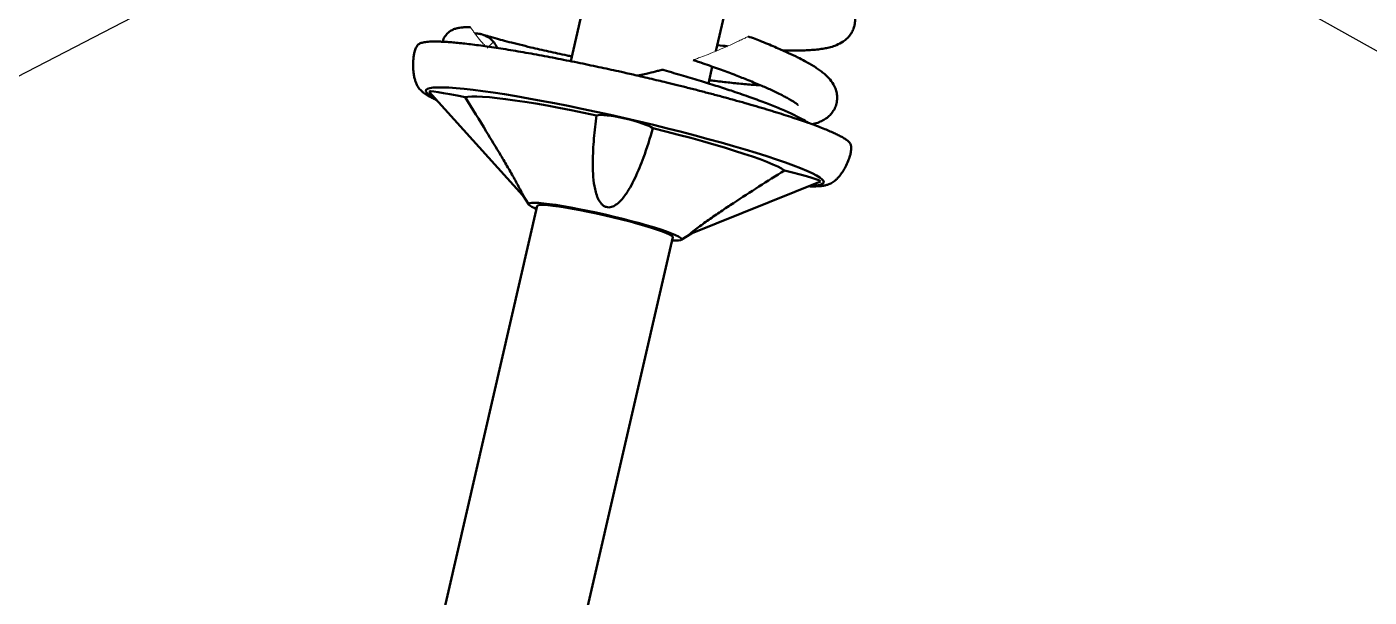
# Model space of a CAD drawing. Header units: millimetres. Extents: x 10 to 584, y 10 to 410.
# Drawn here: x 98.7 to 187.5, y 304 to 341.6 of the extents above; entities that cross this region are included whole.
import ezdxf

# ---------------------------------------------------------------- set-up
doc = ezdxf.new("R2010")
doc.units = ezdxf.units.MM
doc.layers.add('10', color=7, linetype='Continuous')
doc.dimstyles.new('SLDDIMSTYLE3', dxfattribs={"dimtxt": 0.18, "dimasz": 1.016, "dimexe": 0, "dimexo": 0.0625, "dimgap": 0, "dimtad": 0, "dimtih": 1, "dimtoh": 1, "dimdec": 0, "dimrnd": 1e-09, "dimzin": 0, "dimdsep": 46, "dimtxsty": 'Standard', "dimblk1": 'DOT', "dimblk2": 'DOT', "dimsah": 1, "dimcen": 0.09, "dimadec": 0, "dimazin": 0, "dimtfac": 1.016, "dimtdec": 0, "dimtofl": 0, "dimtmove": 0, "dimatfit": 3, "dimldrblk": 'DOT', "dimfxl": 1, "dimfrac": 2, "dimtolj": 1, "dimtzin": 0, "dimarcsym": 0})

# ---------------------------------------------------------------- blocks, each defined once
blk = doc.blocks.new('_Dot')
at = {"color": 0, "linetype": 'ByBlock', "lineweight": -2}
blk.add_line((-0.5, 0), (-1, 0), dxfattribs=at)
at = {"color": 0, "linetype": 'ByBlock', "const_width": 0.5}
blk.add_lwpolyline([(-0.25, 0, 1), (0.25, 0, 1)], format="xyb", close=True, dxfattribs=at)

msp = doc.modelspace()

# ---------------------------------------------------------------- hatches: boundary and pattern name
at = {"layer": '10', "linetype": 'Continuous', "lineweight": 25}
h = msp.add_hatch(dxfattribs=at)
h.set_pattern_fill('ANSI31', color=256, style=0)
edge = h.paths.add_edge_path(flags=0)
edge.add_spline(control_points=[(129.9365, 339.5927), (129.9462, 339.6672), (129.9489, 339.7428), (129.9449, 339.8178), (129.9376, 339.9536), (129.9074, 340.0897), (129.8585, 340.2167), (129.8061, 340.3527), (129.7311, 340.4816), (129.6403, 340.5957), (129.54, 340.7217), (129.4182, 340.8329), (129.2843, 340.9225), (129.1385, 341.0201), (128.9745, 341.0947), (128.805, 341.1404), (128.7761, 341.1482), (128.747, 341.1552), (128.7177, 341.1614), (128.6031, 341.1856), (128.4851, 341.1972), (128.368, 341.1954)], knot_values=[0.03337, 0.03337, 0.03337, 0.03337, 0.0344893, 0.0344893, 0.0344893, 0.0365212, 0.0365212, 0.0365212, 0.0386984, 0.0386984, 0.0386984, 0.0411064, 0.0411064, 0.0411064, 0.0437344, 0.0437344, 0.0437344, 0.0441773, 0.0441773, 0.0441773, 0.0459315, 0.0459315, 0.0459315, 0.0459315], weights=[1, 1, 1, 1, 1, 1, 1, 1, 1, 1, 1, 1, 1, 1, 1, 1, 1, 1, 1, 1, 1, 1], degree=3, periodic=0)
edge.add_spline(control_points=[(128.368, 341.1954), (128.8185, 340.5738), (129.3406, 340.034), (129.9365, 339.5927)], knot_values=[0.2985043, 0.2985043, 0.2985043, 0.2985043, 0.3256404, 0.3256404, 0.3256404, 0.3256404], weights=[1, 1, 1, 1], degree=3, periodic=0)

# ---------------------------------------------------------------- linework, layer by layer
at = {"color": 7, "linetype": 'Continuous', "lineweight": 50}
for p, q in [((140.6579, 365.1247), (134.709, 339.3573)), ((144.3039, 340.0193), (148.5701, 358.4984)), ((143.8125, 337.8911), (144.0675, 338.9955)), ((125.3466, 337.3392), (131.5529, 330.4858)), ((142.6376, 327.9513), (151.213, 331.4109)), ((131.5424, 330.4975), (131.9294, 329.8834)), ((132.5007, 329.792), (125.5087, 299.5067)), ((134.4729, 297.4372), (141.4649, 327.7224)), ((142.0184, 327.5541), (142.7004, 327.9766))]:
    msp.add_line(p, q, dxfattribs=at)
at = {"color": 7, "linetype": 'Continuous', "lineweight": 50, "flags": 128}
for points in [[(138.2826, 335.5915), (137.3332, 335.8058), (136.3888, 336.0127), (135.4543, 336.2111), (134.5345, 336.4), (133.6342, 336.5784), (132.7582, 336.7454), (131.911, 336.9001), (131.097, 337.0417), (130.3205, 337.1695), (129.5855, 337.2827), (128.8958, 337.3809), (128.2551, 337.4634), (127.6666, 337.53), (127.1335, 337.5801), (126.6585, 337.6136), (126.2441, 337.6302), (125.8925, 337.63), (125.6055, 337.6128), (125.3846, 337.5788), (125.2309, 337.5282), (125.1452, 337.4612), (125.1281, 337.3782), (125.1795, 337.2796), (125.2992, 337.1659), (125.4867, 337.0377), (125.7408, 336.8957), (125.7547, 336.8885)], [(136.4216, 335.7795), (135.5691, 335.9577), (134.7345, 336.1255), (133.9235, 336.2818), (133.1414, 336.4255), (132.3933, 336.5556), (131.6843, 336.6714), (131.0191, 336.7721), (130.402, 336.8569), (129.8372, 336.9254), (129.3283, 336.977), (128.8789, 337.0115), (128.4917, 337.0286), (128.1695, 337.0281), (127.9144, 337.0102), (127.728, 336.9748)], [(150.5471, 331.1422), (150.8243, 331.1508), (151.0785, 331.1764), (151.2659, 331.2187), (151.3856, 331.2775), (151.4371, 331.3526), (151.4199, 331.4435), (151.3343, 331.5497), (151.1806, 331.6707), (150.9596, 331.8059), (150.6726, 331.9545), (150.321, 332.1158), (149.9066, 332.289), (149.4316, 332.4731), (148.8985, 332.6672), (148.3101, 332.8702), (147.6693, 333.0812), (146.9796, 333.2989), (146.2446, 333.5224), (145.4681, 333.7503), (144.6541, 333.9816), (143.8069, 334.2149), (142.9309, 334.4492), (142.0306, 334.6832), (141.1109, 334.9156), (140.1763, 335.1452), (139.2319, 335.3709), (138.2826, 335.5915)], [(148.8371, 332.1401), (148.6507, 332.2609), (148.3956, 332.3957), (148.0734, 332.5437), (147.6863, 332.704), (147.2368, 332.8754), (146.728, 333.0569), (146.1631, 333.2471), (145.5461, 333.445), (144.8808, 333.649), (144.1718, 333.858), (143.4238, 334.0705), (142.6416, 334.285), (141.8306, 334.5003), (140.9961, 334.7148), (140.1435, 334.9271)], [(136.9828, 329.2208), (136.3948, 329.3524), (135.8147, 329.4759), (135.2505, 329.5896), (134.7097, 329.6921), (134.1996, 329.782), (133.7271, 329.858), (133.2987, 329.9191), (132.9201, 329.9645), (132.5965, 329.9936), (132.3321, 330.006), (132.1307, 330.0014), (131.9949, 329.9801), (131.9265, 329.9422), (131.9265, 329.8883), (131.9949, 329.8191), (132.1307, 329.7355), (132.3321, 329.6387), (132.4534, 329.5871)], [(136.9828, 329.1676), (136.4209, 329.293), (135.8679, 329.41), (135.3325, 329.5167), (134.8231, 329.6114), (134.3477, 329.6927), (133.914, 329.7592), (133.5286, 329.8099), (133.1977, 329.844), (132.9264, 329.8609), (132.7192, 329.8605), (132.5792, 329.8426), (132.5086, 329.8077), (132.5007, 329.792)], [(141.4176, 327.5175), (141.6334, 327.5084), (141.8349, 327.5129), (141.9707, 327.5343), (142.0391, 327.5722), (142.0391, 327.6261), (141.9707, 327.6953), (141.8349, 327.7789), (141.6334, 327.8757), (141.3691, 327.9844), (141.0454, 328.1036), (140.6668, 328.2316), (140.2384, 328.3667), (139.766, 328.5071), (139.2559, 328.6509), (138.7151, 328.7961), (138.1508, 328.9408), (137.5708, 329.083), (136.9828, 329.2208)], [(141.4649, 327.7224), (141.4569, 327.7582), (141.3864, 327.8255), (141.2464, 327.9075), (141.0391, 328.0029), (140.7679, 328.1102), (140.437, 328.2276), (140.0516, 328.3535), (139.6178, 328.4857), (139.1425, 328.6222), (138.6331, 328.7608), (138.0977, 328.8993), (137.5447, 329.0356), (136.9828, 329.1676)]]:
    msp.add_lwpolyline(points, dxfattribs=at)
at = {"color": 7, "linetype": 'Continuous', "lineweight": 50}
for centre, major_axis, ratio, start_param, end_param in [((128.7387, 336.573), (3.398, -0.7803), 0.0498827, 1.884229, 3.2129676), ((138.2826, 335.2608), (1.9479, -0.4572), 0.1514566, 0.3375112, 2.875147), ((147.8265, 332.2013), (3.398, -0.7803), 0.0498827, 6.2118104, 7.5634574)]:
    msp.add_ellipse(centre, major_axis=major_axis, ratio=ratio, start_param=start_param, end_param=end_param, dxfattribs=at)
for points, knots in [([(148.7091, 340.0772), (149.0357, 340.069), (149.7577, 340.0508), (150.5086, 340.0829), (151.0807, 340.1367), (151.4597, 340.1923), (151.8061, 340.2639), (152.1942, 340.3771), (152.637, 340.5775), (153.0134, 340.8691), (153.2579, 341.1831), (153.3906, 341.4417), (153.4704, 341.6903), (153.517, 341.977), (153.5093, 342.3091), (153.4096, 342.7079), (153.2271, 343.0561), (153.0334, 343.3136), (152.8584, 343.5039), (152.666, 343.6839), (152.43, 343.8749), (152.1553, 344.0727), (151.9462, 344.2023), (151.8488, 344.2627)], [0, 0, 0, 0, 0.0874666, 0.1933215, 0.2438455, 0.2920786, 0.3381484, 0.3883205, 0.4475474, 0.511459, 0.551558, 0.5837561, 0.60783, 0.6299346, 0.6675912, 0.7142543, 0.7653584, 0.8002021, 0.8321707, 0.8660761, 0.912671, 0.9593274, 1, 1, 1, 1]), ([(128.0892, 341.6098), (128.0504, 341.6115), (127.9834, 341.6145), (127.8549, 341.6115), (127.7027, 341.6005), (127.5467, 341.5892), (127.338, 341.5638), (127.1301, 341.5242), (126.938, 341.4629), (126.7154, 341.3376), (126.5033, 341.143), (126.3184, 340.898), (126.2668, 340.7069), (126.2496, 340.6429)], [0, 0, 0, 0, 0.0542432, 0.0937537, 0.1369031, 0.2140052, 0.3261304, 0.4735318, 0.6310564, 0.7493088, 0.8537419, 0.9510231, 1, 1, 1, 1]), ([(129.8515, 340.2289), (129.7881, 340.3561), (129.6524, 340.6285), (129.2851, 340.9519), (128.9468, 341.1066), (128.6331, 341.1833), (128.4855, 341.1901), (128.368, 341.1954)], [0, 0, 0, 0, 0.2258101, 0.4836426, 0.7645778, 0.812538, 1, 1, 1, 1]), ([(134.7815, 339.6713), (134.6765, 339.693), (134.1391, 339.8042), (133.2193, 340.0075), (132.1749, 340.2469), (131.3157, 340.4542), (130.6387, 340.6244), (129.9817, 340.7969), (129.4045, 340.9569), (129.104, 341.0465), (128.9668, 341.0874)], [0, 0, 0, 0, 0.0394634, 0.2018419, 0.371958, 0.4898874, 0.61041, 0.7234277, 0.873677, 1, 1, 1, 1]), ([(150.6723, 335.1908), (150.7028, 335.1975), (150.8546, 335.231), (151.1198, 335.3208), (151.439, 335.4713), (151.723, 335.6657), (151.9703, 335.9142), (152.1667, 336.215), (152.296, 336.5714), (152.3375, 336.9165), (152.309, 337.2494), (152.1925, 337.6556), (151.947, 338.0663), (151.6471, 338.3831), (151.3679, 338.6207), (151.1048, 338.815), (150.823, 339.0008), (150.5164, 339.1853), (150.1575, 339.3851), (149.698, 339.6224), (149.0892, 339.9134), (148.3, 340.2624), (147.4093, 340.6303), (146.7474, 340.8846), (146.4486, 340.9994)], [0, 0, 0, 0, 0.0112033, 0.055804, 0.0965989, 0.1371691, 0.1747127, 0.2093427, 0.2418698, 0.2745325, 0.307271, 0.3399475, 0.4034872, 0.4650312, 0.5055177, 0.5455957, 0.5853679, 0.6249227, 0.666544, 0.7180187, 0.7797797, 0.851523, 0.9329631, 1, 1, 1, 1]), ([(150.427, 331.0938), (150.5165, 331.0914), (150.7086, 331.0862), (150.9653, 331.0904), (151.208, 331.1043), (151.4277, 331.1305), (151.6242, 331.1713), (151.7987, 331.2294), (151.9564, 331.307), (152.0951, 331.3967), (152.2349, 331.5099), (152.3817, 331.6553), (152.5387, 331.8425), (152.7081, 332.0844), (152.8886, 332.3964), (153.0478, 332.7404), (153.1611, 333.0601), (153.2244, 333.3067), (153.2541, 333.4941), (153.2605, 333.6395), (153.2497, 333.7533), (153.2227, 333.8521), (153.1719, 333.949), (153.0781, 334.0579), (152.919, 334.1848), (152.7061, 334.3176), (152.4666, 334.4468), (152.198, 334.5776), (151.8764, 334.7212), (151.5057, 334.8752), (151.087, 335.0387), (150.6219, 335.2108), (150.1123, 335.3908), (149.5602, 335.5778), (148.9677, 335.771), (148.3374, 335.9695), (147.6718, 336.1725), (146.974, 336.3791), (146.2471, 336.5884), (145.4947, 336.7993), (144.7211, 337.0107), (143.9318, 337.2212), (143.1348, 337.4287), (142.3452, 337.6296), (141.595, 337.8164), (140.9372, 337.977), (140.3377, 338.1209), (139.7787, 338.2531), (139.0745, 338.4169), (138.4391, 338.5617), (137.7783, 338.7093), (137.2157, 338.8331), (136.5496, 338.9769), (135.8571, 339.1232), (135.1417, 339.2709), (134.4163, 339.4168), (133.6895, 339.5591), (132.9682, 339.6961), (132.2585, 339.8265), (131.5653, 339.9493), (130.8928, 340.0637), (130.2448, 340.1691), (129.6246, 340.2648), (129.0351, 340.3506), (128.4787, 340.4259), (127.9576, 340.4908), (127.4735, 340.545), (127.0279, 340.5885), (126.6217, 340.6215), (126.2557, 340.6441), (125.93, 340.6566), (125.6444, 340.6594), (125.3981, 340.6531), (125.1895, 340.6382), (125.0164, 340.6152), (124.8751, 340.5843), (124.7605, 340.5447), (124.6709, 340.4959), (124.5969, 340.4329), (124.533, 340.3503), (124.4767, 340.2478), (124.4231, 340.1133), (124.3724, 339.9362), (124.3261, 339.6991), (124.29, 339.3757), (124.2817, 338.9958), (124.3091, 338.6205), (124.3615, 338.31), (124.4274, 338.0637), (124.5029, 337.8649), (124.5856, 337.7026), (124.6776, 337.5637), (124.7919, 337.4295), (124.951, 337.2862), (125.1618, 337.1394), (125.4322, 336.9864), (125.6609, 336.8702), (125.8074, 336.8042), (125.8473, 336.7863)], [0, 0, 0, 0, 0.0105667, 0.0226747, 0.034637, 0.0465397, 0.0585773, 0.0683494, 0.0743215, 0.0789511, 0.0830154, 0.0870458, 0.0913978, 0.0964114, 0.1024647, 0.1098072, 0.1156259, 0.1197978, 0.123241, 0.1265143, 0.1300869, 0.134975, 0.1430702, 0.1564555, 0.174111, 0.1899532, 0.202657, 0.2163206, 0.2303078, 0.2445248, 0.2588962, 0.2733748, 0.2879292, 0.3025374, 0.317183, 0.331853, 0.3465358, 0.3612202, 0.3758938, 0.3905407, 0.4051382, 0.419649, 0.4340041, 0.4480542, 0.4613937, 0.473117, 0.4820191, 0.4921619, 0.5016964, 0.5179343, 0.5245214, 0.5354353, 0.5467328, 0.5588126, 0.5713692, 0.5842771, 0.5974352, 0.6107706, 0.624228, 0.6377644, 0.651345, 0.6649407, 0.6785263, 0.6920787, 0.7055763, 0.7189978, 0.7323216, 0.7455247, 0.7585822, 0.7714663, 0.7841455, 0.7965834, 0.8087379, 0.8205603, 0.8319959, 0.8429861, 0.853473, 0.8633259, 0.8702882, 0.8745594, 0.8778216, 0.8808389, 0.8841642, 0.8881923, 0.8935322, 0.9007974, 0.9074544, 0.9127392, 0.9172958, 0.9216109, 0.9259989, 0.9311026, 0.9378965, 0.9485591, 0.9652948, 0.9813334, 0.9949264, 1, 1, 1, 1]), ([(144.396, 340.4185), (144.4099, 340.4168), (144.6438, 340.3881), (144.8622, 340.367), (145.0677, 340.3471)], [0, 0, 0, 0, 0.05926656, 1, 1, 1, 1]), ([(142.804, 339.4328), (143.0272, 339.3576), (143.6316, 339.154), (144.5384, 338.8313), (145.4953, 338.4779), (146.4003, 338.1266), (147.2235, 337.7882), (147.9352, 337.474), (148.4721, 337.2183), (148.8625, 337.0173), (149.151, 336.8572), (149.4045, 336.7047), (149.6084, 336.571), (149.741, 336.4592), (149.7373, 336.4719), (149.736, 336.4763)], [0, 0, 0, 0, 0.0602857, 0.1631848, 0.2591986, 0.3481842, 0.4555999, 0.5499777, 0.6311215, 0.69881, 0.7533622, 0.8044556, 0.8816269, 0.9594579, 1, 1, 1, 1]), ([(139.1273, 338.4039), (139.1734, 338.4129), (139.3711, 338.4517), (139.782, 338.5436), (140.2488, 338.657), (140.5793, 338.7441), (140.7361, 338.7867), (140.7511, 338.7909), (140.7575, 338.7926)], [0, 0, 0, 0, 0.06255208, 0.26819365, 0.57996007, 0.76067935, 0.89961944, 1, 1, 1, 1]), ([(150.4091, 335.2847), (150.2703, 335.3717), (149.9582, 335.5673), (149.3326, 335.8782), (148.5613, 336.2206), (147.6539, 336.5839), (146.6215, 336.9655), (145.5326, 337.3408), (144.4278, 337.7013), (143.3361, 338.0425), (142.1465, 338.3975), (141.2749, 338.6512), (140.7985, 338.7823), (140.7577, 338.7935)], [0, 0, 0, 0, 0.0820439, 0.1844467, 0.2930835, 0.3951851, 0.5025878, 0.615326, 0.7034267, 0.7945704, 0.8898761, 0.9905742, 1, 1, 1, 1]), ([(147.2657, 337.7658), (147.2134, 337.7685), (146.8866, 337.7854), (146.2077, 337.8433), (145.2556, 337.9374), (144.4698, 338.0268), (143.9963, 338.0888), (143.8622, 338.1063)], [0, 0, 0, 0, 0.0557773, 0.3484863, 0.6283231, 0.8947915, 1, 1, 1, 1]), ([(131.5545, 330.4873), (131.5591, 330.4815), (131.5728, 330.464), (131.5598, 330.5018), (131.5076, 330.6149), (131.3887, 330.8485), (131.2103, 331.1817), (130.9274, 331.6924), (130.5537, 332.3445), (129.9329, 333.3964), (128.9946, 334.9443), (128.1971, 336.2228), (127.728, 336.9748)], [0, 0, 0, 0, 0.0106704, 0.0322969, 0.0570915, 0.0979014, 0.1544948, 0.2126246, 0.326031, 0.439605, 0.6703844, 1, 1, 1, 1]), ([(136.4216, 335.7795), (136.3576, 335.2713), (136.2294, 334.2536), (136.1591, 332.9591), (136.1796, 331.9076), (136.2446, 331.2427), (136.3567, 330.7057), (136.4891, 330.3055), (136.6645, 329.9925), (136.874, 329.8029), (137.0429, 329.7185), (137.2343, 329.693), (137.4586, 329.7336), (137.7215, 329.8725), (137.9873, 330.1075), (138.3106, 330.4925), (138.6414, 331.0093), (139.0771, 331.8717), (139.6111, 333.1721), (139.9463, 334.2771), (140.1435, 334.9271)], [0, 0, 0, 0, 0.1259369, 0.2521622, 0.3151391, 0.3783848, 0.4098858, 0.4417032, 0.4734846, 0.4855233, 0.4976726, 0.5086533, 0.5212427, 0.5419637, 0.5706987, 0.6002139, 0.6577954, 0.7154621, 0.8326392, 1, 1, 1, 1]), ([(148.8371, 332.1401), (148.2731, 331.7846), (147.1437, 331.0727), (145.7446, 330.1686), (144.6402, 329.4352), (143.9626, 328.9723), (143.4368, 328.6005), (143.06, 328.3252), (142.787, 328.1145), (142.6447, 327.9926), (142.6029, 327.947), (142.6067, 327.9372), (142.6331, 327.9503), (142.6372, 327.9523)], [0, 0, 0, 0, 0.2466065, 0.4937777, 0.6170976, 0.7409438, 0.8026284, 0.8649323, 0.9271658, 0.9507398, 0.9745302, 0.9960324, 1, 1, 1, 1])]:
    msp.add_open_spline(points, degree=3, knots=knots, dxfattribs=at)
at = {"color": 7, "linetype": 'Continuous', "lineweight": 18}
for points, knots in [([(128.0892, 341.6045), (128.0897, 341.6037), (128.0933, 341.5983), (128.1487, 341.5114), (128.276, 341.321), (128.5062, 341.0075), (128.7691, 340.6672), (129.0163, 340.4194), (129.0946, 340.341)], [0, 0, 0, 0, 0.0355687, 0.2456759, 0.4556233, 0.6732707, 0.8966285, 1, 1, 1, 1]), ([(142.8069, 339.4411), (142.8035, 339.4399), (142.7898, 339.435), (142.8652, 339.4619), (143.0425, 339.526), (143.3537, 339.6412), (143.7408, 339.7903), (144.1378, 339.9496), (144.6057, 340.1436), (145.08, 340.3499), (145.5265, 340.5526), (145.8543, 340.7056), (146.1377, 340.8413), (146.3486, 340.9442), (146.4591, 340.9989), (146.4479, 340.9934), (146.446, 340.9925)], [0, 0, 0, 0, 0.0179008, 0.0721666, 0.1209107, 0.1867685, 0.2801029, 0.3457576, 0.4132611, 0.5498833, 0.6318523, 0.7160166, 0.8007297, 0.8886633, 0.9812625, 1, 1, 1, 1])]:
    msp.add_open_spline(points, degree=3, knots=knots, dxfattribs=at)

# ---------------------------------------------------------------- leaders
at = {"layer": '10'}
for points in [[(143.8161, 372.6937), (248.063, 337.2881)], [(144.1964, 367.0532), (248.063, 318.6441)], [(147.2778, 362.8122), (248.7893, 306.0533)], [(142.9973, 361.5166), (44.0678, 310.4116)]]:
    msp.add_leader(points, dimstyle='SLDDIMSTYLE3', dxfattribs=at)

doc.saveas('drawing.dxf')
